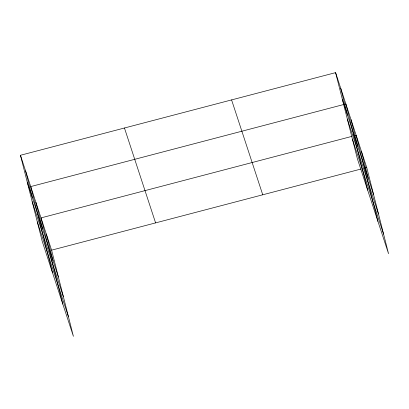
<?xml version="1.0" encoding="UTF-8"?>
<svg xmlns="http://www.w3.org/2000/svg" width="409" height="409" viewBox="0 0 409 409"><rect width="100%" height="100%" fill="white"/><g stroke="black" fill="none" stroke-linecap="round" stroke-linejoin="round"><path stroke-width="0.61" d="M20.45 155.272L51.6 250.16L73.41 336.362L42.26 241.474L20.45 155.272L335.59 72.638L366.74 167.526L388.55 253.728L357.4 158.84L335.59 72.638M351.863 136.386L41.007 217.895L62.822 304.097M353.698 135.906L356.147 135.267L377.962 221.468M51.6 250.16L361.234 168.968M364.905 168.007L366.74 167.526M342.379 99.479L373.529 194.362M347.338 119.07L378.483 213.953M352.446 139.254L383.591 234.137M231.591 99.908L262.742 194.796M124.448 128.002L155.594 222.89M27.239 182.112L58.39 276.995M32.199 201.698L63.344 296.586M37.306 221.882L68.451 316.771M361.444 151.396L368.233 178.232M351.009 119.607L357.798 146.448M367.681 190.154L345.871 103.952L30.731 186.586L52.541 272.788M340.728 88.298L347.522 115.133M46.304 234.03L53.093 260.865M35.869 202.24L42.659 229.081M25.588 170.926L32.383 197.767"/></g></svg>
